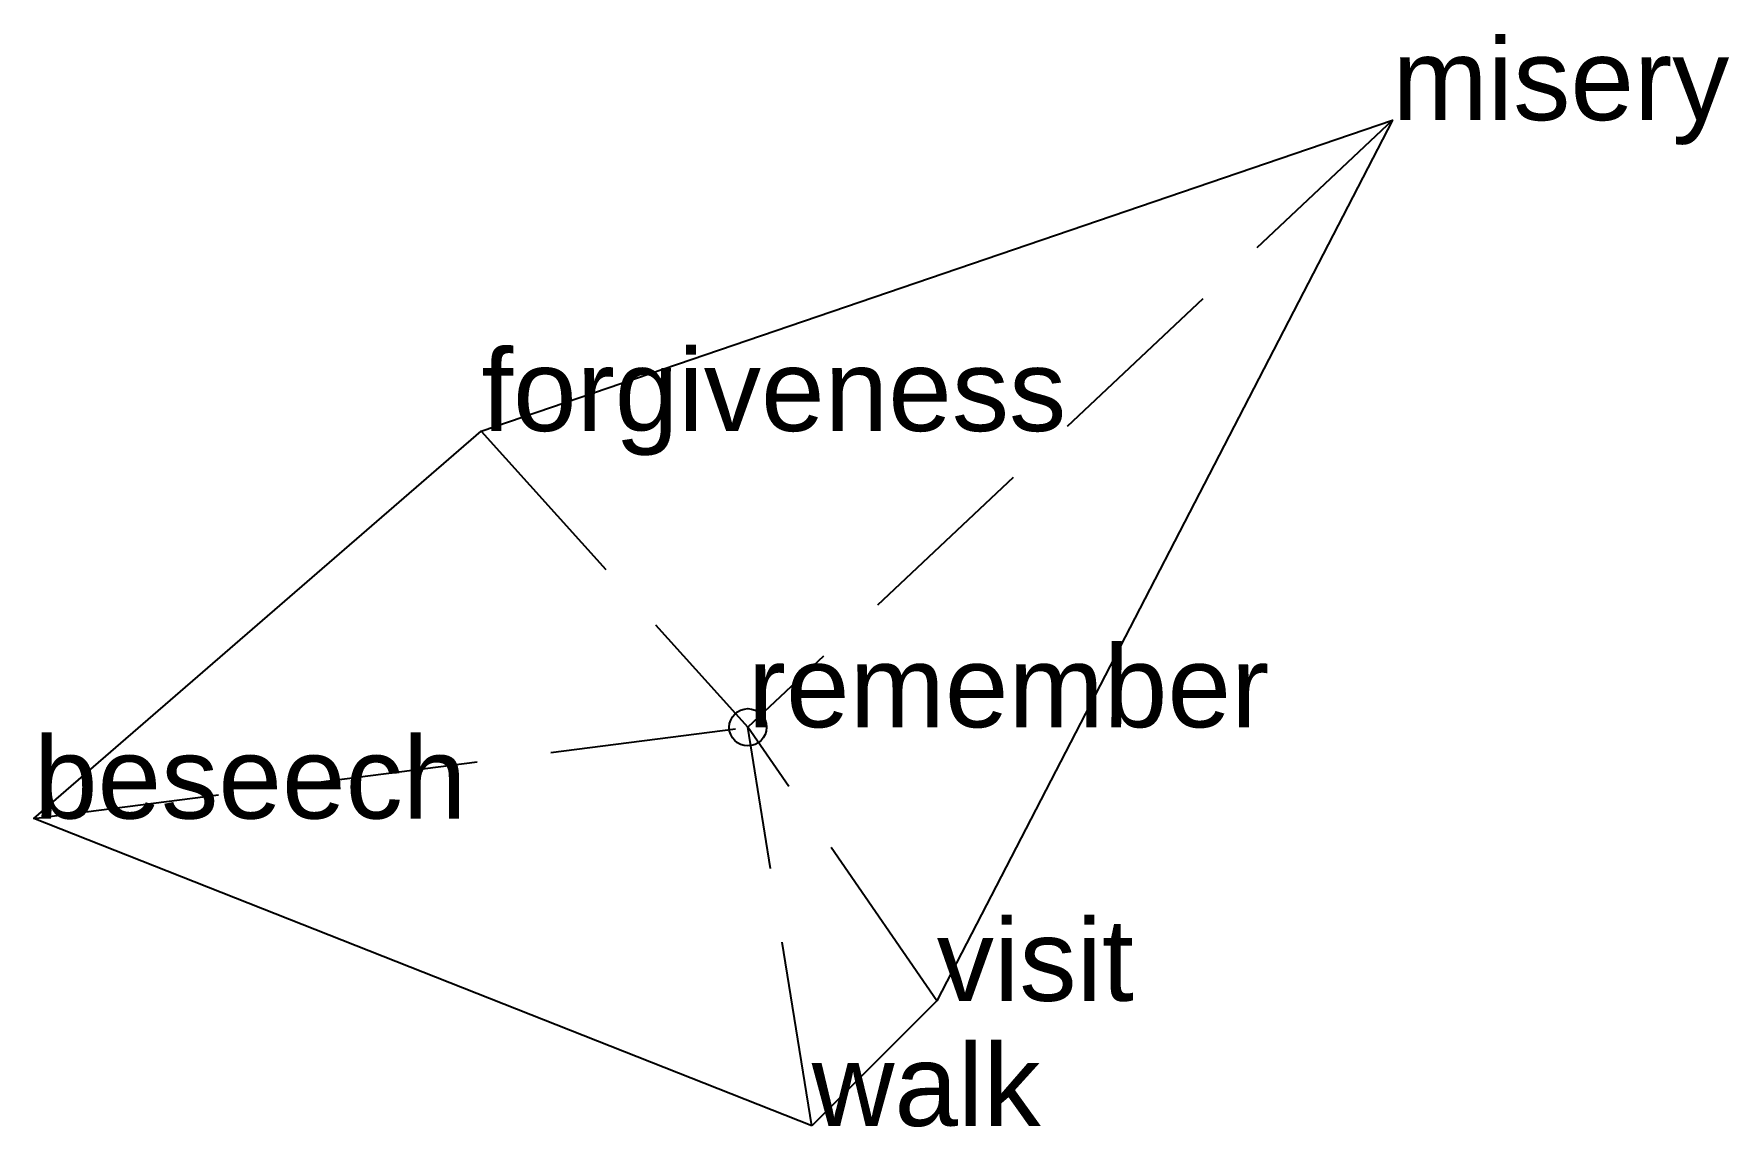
# Model space of a CAD drawing. Extents: x -0.96 to 1.32, y -0.54 to 0.93.
import ezdxf

# ---------------------------------------------------------------- set-up
doc = ezdxf.new("R2010")
doc.units = 0
doc.linetypes.add('DASHED2', pattern=[0.3, 0.25, -0.05])
doc.layers.add('TEXT', color=1, linetype='CONTINUOUS')
doc.styles.get("Standard").update_dxf_attribs({"font": 'arial.ttf'})

msp = doc.modelspace()

# ---------------------------------------------------------------- linework, layer by layer
at = {"linetype": 'DASHED2'}
for p in [(0.8658, 0.8153), (-0.3581, 0.3978), (-0.959, -0.1226), (0, 0), (0.0858, -0.5354), (0.2537, -0.3674)]:
    msp.add_line(p, (0, 0), dxfattribs=at)
msp.add_circle((0, 0), 0.025)
at = {"layer": 'OUTLINE', "linetype": 'CONTINUOUS'}
msp.add_polyline3d([(0.0858, -0.5354, 0), (-0.959, -0.1226, 0), (-0.3581, 0.3978, 0), (0.8658, 0.8153, 0), (0.2537, -0.3674, 0), (0.0858, -0.5354, 0)], close=True, dxfattribs=at)

# ---------------------------------------------------------------- texts
at = {"layer": 'TEXT'}
for s, p in [('misery', (0.8658, 0.8153)), ('forgiveness', (-0.3581, 0.3978)), ('remember', (0, 0)), ('beseech', (-0.959, -0.1226)), ('visit', (0.2537, -0.3674)), ('walk', (0.0858, -0.5354))]:
    msp.add_text(s, height=0.11, dxfattribs=at).set_placement(p)

doc.saveas('drawing.dxf')
